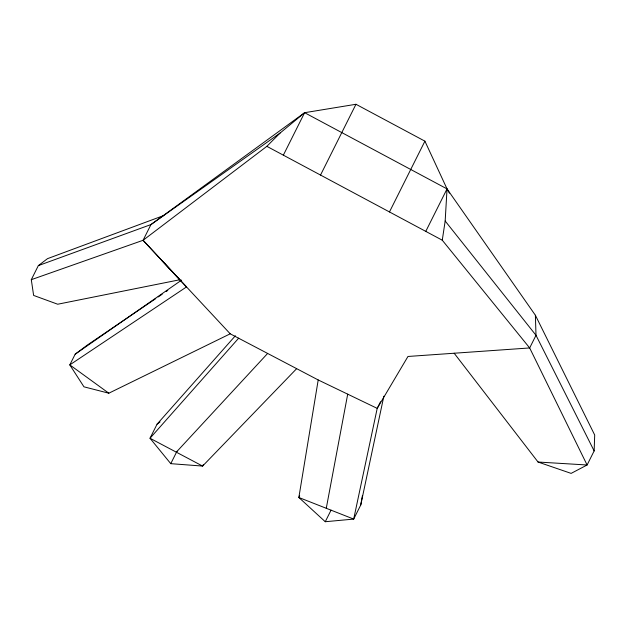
<?xml version="1.0" encoding="UTF-8"?>
<svg xmlns="http://www.w3.org/2000/svg" width="626" height="626" viewBox="0 0 626 626"><rect width="100%" height="100%" fill="white"/><g stroke="black" fill="none" stroke-linecap="round" stroke-linejoin="round"><path stroke-width="0.94" d="M454.171 353.236L538.047 462.027L571.131 473.389L587.094 464.993L594.144 450.931L594.7 435.031L535.379 315.246L447.042 188.903L424.913 141.163L355.967 104.276L304.619 112.696L150.952 224.57L38.343 265.612L31.3 279.681L33.624 295.425L57.709 304.228L179.756 279.767L186.525 286.919L69.807 364.888L83.954 386.821L108.822 393.206L230.219 333.815L318.204 379.959L377.204 408.371L353.698 519.087L325.262 521.724L298.845 497.49L318.204 379.959M538.047 462.027L587.094 464.993L529.666 347.946L442.269 240.204L445.172 221.001L447.042 188.903L304.619 112.696L280.104 133.041L150.952 224.57L143.08 240.29L31.3 279.681M299.674 495.839L298.845 497.49L353.698 519.087L360.74 505.025L362.454 495.432M326.271 508.289L347.704 394.161M360.74 505.025L383.84 396.211M155.741 298.618L87.327 345.075L75.167 354.199L69.807 364.888L108.822 393.206M283.351 155.17L304.619 112.696M235.384 335.771L157.056 424.185L150.013 438.255L170.765 463.663L202.605 466.073L296.56 368.761M170.765 463.663L176.986 451.252M320.52 175.061L355.967 104.276M203.434 464.422L202.605 466.073L150.013 438.255L238.694 338.15M389.474 211.948L424.913 141.163M425.774 231.377L447.042 188.903L449.429 193.168M380.514 401.751L377.204 408.371L407.972 356.468L529.666 347.946L536.005 335.293L535.379 315.246M325.262 521.724L331.06 510.143M176.313 452.16L267.623 353.455M179.756 279.767L143.08 240.29L266.848 146.335L280.104 133.041M38.343 265.612L47.49 258.663L163.738 215.54M157.056 424.185L160.045 421.932M75.167 354.199L181.595 280.112M158.151 296.974L162.173 294.243M166.203 291.513L167.807 290.417M266.848 146.335L442.269 240.204M161.414 260.025L179.975 279.885M143.08 240.29L230.219 333.815M445.172 221.001L536.005 335.293L594.144 450.931"/></g></svg>
